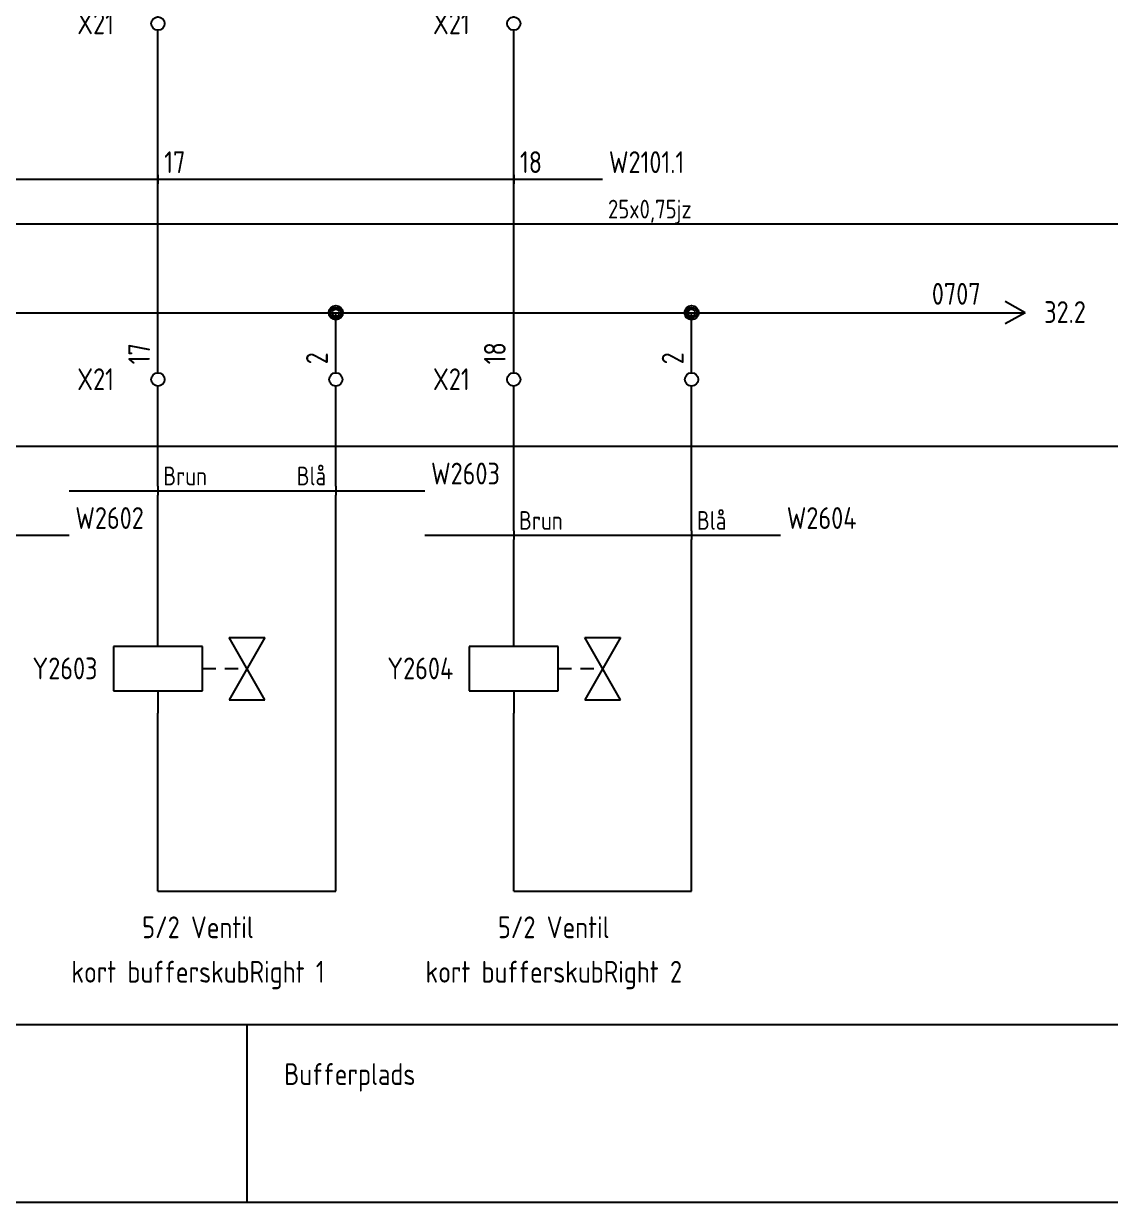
# Model space of a CAD drawing. Extents: x 10 to 410, y 10 to 275.
# Drawn here: x 134.9 to 257.1, y 10 to 142.5 of the extents above; entities that cross this region are included whole.
import ezdxf
from ezdxf.enums import TextEntityAlignment as Align

# ---------------------------------------------------------------- set-up
doc = ezdxf.new("R2010")
doc.units = 0
doc.linetypes.add('CADDY_SOLID', pattern=[0])
doc.layers.get('0').update_dxf_attribs({"linetype": 'CONTINUOUS'})
doc.layers.add('2', color=7, linetype='CONTINUOUS')
doc.styles.add('CADDY_VECTORFONT1P', font='isocp___.ttf', dxfattribs={"width": 0.9})

# ---------------------------------------------------------------- blocks, each defined once
blk = doc.blocks.new('BLK1')
at = {"linetype": 'CADDY_SOLID'}
for p, q in [((10, 30), (410, 30)), ((160, 30), (160, 10)), ((410, 10), (10, 10))]:
    blk.add_line(p, q, dxfattribs=at)
at = {"style": 'CADDY_VECTORFONT1P', "width": 0.9}
blk.add_text('Bufferplads', height=2.45, dxfattribs=at).set_placement((164.2, 23.2))
blk = doc.blocks.new('BLK16')
at = {"linetype": 'CADDY_SOLID'}
for p, q in [((150, 103.25), (150, 105)), ((150, 100), (150, 101.75))]:
    blk.add_line(p, q, dxfattribs=at)
blk.add_circle((150, 102.5), 0.75, dxfattribs=at)
at = {"style": 'CADDY_VECTORFONT1P', "width": 0.9, "flags": 1}
blk.add_attdef('$TAG160410', (152.6, 104.2), '', height=2.45, rotation=90, dxfattribs=at)
at = {"layer": '2', "style": 'CADDY_VECTORFONT1P', "width": 0.9}
blk.add_attdef('$TAG160400', (149.1, 104.2), '', height=2.45, rotation=90, dxfattribs=at)
at = {"layer": '2', "style": 'CADDY_VECTORFONT1P', "width": 0.9, "flags": 1}
for tag, p in [('$TAG140020', (145.05, 108.3)), ('$TAG140050', (145.05, 104.8)), ('$TAG160030', (145.05, 97.8)), ('$TAG160040', (145.05, 92.8))]:
    blk.add_attdef(tag, text='', height=2.45, dxfattribs=at).set_placement(p, align=Align.RIGHT)
at = {"layer": '2', "style": 'CADDY_VECTORFONT1P', "width": 0.9}
blk.add_attdef('$TAG160010', text='', height=2.45, dxfattribs=at).set_placement((145.05, 101.3), align=Align.RIGHT)
blk = doc.blocks.new('BLK17')
at = {"linetype": 'CADDY_SOLID'}
for p, q in [((170, 103.25), (170, 105)), ((170, 100), (170, 101.75))]:
    blk.add_line(p, q, dxfattribs=at)
blk.add_circle((170, 102.5), 0.75, dxfattribs=at)
at = {"style": 'CADDY_VECTORFONT1P', "width": 0.9, "flags": 1}
blk.add_attdef('$TAG160410', (172.6, 104.2), '', height=2.45, rotation=90, dxfattribs=at)
at = {"layer": '2', "style": 'CADDY_VECTORFONT1P', "width": 0.9}
blk.add_attdef('$TAG160400', (169.1, 104.2), '', height=2.45, rotation=90, dxfattribs=at)
at = {"layer": '2', "style": 'CADDY_VECTORFONT1P', "width": 0.9, "flags": 1}
for tag, p in [('$TAG140020', (165.05, 108.3)), ('$TAG140050', (165.05, 104.8)), ('$TAG160010', (165.05, 101.3)), ('$TAG160030', (165.05, 97.8)), ('$TAG160040', (165.05, 92.8))]:
    blk.add_attdef(tag, text='', height=2.45, dxfattribs=at).set_placement(p, align=Align.RIGHT)
blk = doc.blocks.new('BLK18')
at = {"linetype": 'CADDY_SOLID'}
for p, q in [((150, 72.5), (150, 75)), ((158, 73.5), (162, 73.5)), ((162, 73.5), (158, 66.5)), ((162, 66.5), (158, 73.5)), ((155, 72.5), (145, 72.5)), ((145, 72.5), (145, 67.5)), ((155, 67.5), (155, 72.5)), ((155, 70), (156.5, 70)), ((157.5, 70), (159, 70)), ((145, 67.5), (155, 67.5)), ((150, 67.5), (150, 65)), ((158, 66.5), (162, 66.5))]:
    blk.add_line(p, q, dxfattribs=at)
at = {"style": 'CADDY_VECTORFONT1P', "width": 0.9}
blk.add_attdef('$TAG175000_00', (149.1, 73.4), '', height=2.45, rotation=90, dxfattribs=at)
for tag, p in [('$TAG160010', (143.2, 68.8)), ('$TAG160030', (143.2, 65.3)), ('$TAG160040', (143.2, 61.8))]:
    blk.add_attdef(tag, text='', height=2.45, dxfattribs=at).set_placement(p, align=Align.RIGHT)
blk.add_attdef('$TAG175000_01', text='', height=2.45, rotation=90, dxfattribs=at).set_placement((149.1, 65.9), align=Align.RIGHT)
blk = doc.blocks.new('BLK19')
at = {"linetype": 'CADDY_SOLID'}
for p, q in [((170, 103.25), (170, 105)), ((170, 100), (170, 101.75))]:
    blk.add_line(p, q, dxfattribs=at)
blk.add_circle((170, 102.5), 0.75, dxfattribs=at)
at = {"style": 'CADDY_VECTORFONT1P', "width": 0.9, "flags": 1}
blk.add_attdef('$TAG160410', (172.6, 104.2), '', height=2.45, rotation=90, dxfattribs=at)
at = {"layer": '2', "style": 'CADDY_VECTORFONT1P', "width": 0.9}
blk.add_attdef('$TAG160400', (169.1, 104.2), '', height=2.45, rotation=90, dxfattribs=at)
at = {"layer": '2', "style": 'CADDY_VECTORFONT1P', "width": 0.9, "flags": 1}
for tag, p in [('$TAG140020', (165.05, 108.3)), ('$TAG140050', (165.05, 104.8)), ('$TAG160010', (165.05, 101.3)), ('$TAG160030', (165.05, 97.8)), ('$TAG160040', (165.05, 92.8))]:
    blk.add_attdef(tag, text='', height=2.45, dxfattribs=at).set_placement(p, align=Align.RIGHT)
blk = doc.blocks.new('BLK22')
at = {"linetype": 'CADDY_SOLID'}
for p, q in [((150, 143.25), (150, 145)), ((150, 140), (150, 141.75))]:
    blk.add_line(p, q, dxfattribs=at)
blk.add_circle((150, 142.5), 0.75, dxfattribs=at)
at = {"style": 'CADDY_VECTORFONT1P', "width": 0.9, "flags": 1}
blk.add_attdef('$TAG160410', (152.6, 144.2), '', height=2.45, rotation=90, dxfattribs=at)
at = {"layer": '2', "style": 'CADDY_VECTORFONT1P', "width": 0.9}
blk.add_attdef('$TAG160400', (149.1, 144.2), '', height=2.45, rotation=90, dxfattribs=at)
at = {"layer": '2', "style": 'CADDY_VECTORFONT1P', "width": 0.9, "flags": 1}
for tag, p in [('$TAG140020', (145.05, 148.3)), ('$TAG140050', (145.05, 144.8)), ('$TAG160030', (145.05, 137.8)), ('$TAG160040', (145.05, 132.8))]:
    blk.add_attdef(tag, text='', height=2.45, dxfattribs=at).set_placement(p, align=Align.RIGHT)
at = {"layer": '2', "style": 'CADDY_VECTORFONT1P', "width": 0.9}
blk.add_attdef('$TAG160010', text='', height=2.45, dxfattribs=at).set_placement((145.05, 141.3), align=Align.RIGHT)
blk = doc.blocks.new('BLK23')
at = {"linetype": 'CADDY_SOLID'}
for p, q in [((190, 103.25), (190, 105)), ((190, 100), (190, 101.75))]:
    blk.add_line(p, q, dxfattribs=at)
blk.add_circle((190, 102.5), 0.75, dxfattribs=at)
at = {"style": 'CADDY_VECTORFONT1P', "width": 0.9, "flags": 1}
blk.add_attdef('$TAG160410', (192.6, 104.2), '', height=2.45, rotation=90, dxfattribs=at)
at = {"layer": '2', "style": 'CADDY_VECTORFONT1P', "width": 0.9}
blk.add_attdef('$TAG160400', (189.1, 104.2), '', height=2.45, rotation=90, dxfattribs=at)
at = {"layer": '2', "style": 'CADDY_VECTORFONT1P', "width": 0.9, "flags": 1}
for tag, p in [('$TAG140020', (185.05, 108.3)), ('$TAG140050', (185.05, 104.8)), ('$TAG160030', (185.05, 97.8)), ('$TAG160040', (185.05, 92.8))]:
    blk.add_attdef(tag, text='', height=2.45, dxfattribs=at).set_placement(p, align=Align.RIGHT)
at = {"layer": '2', "style": 'CADDY_VECTORFONT1P', "width": 0.9}
blk.add_attdef('$TAG160010', text='', height=2.45, dxfattribs=at).set_placement((185.05, 101.3), align=Align.RIGHT)
blk = doc.blocks.new('BLK24')
at = {"linetype": 'CADDY_SOLID'}
for p, q in [((210, 103.25), (210, 105)), ((210, 100), (210, 101.75))]:
    blk.add_line(p, q, dxfattribs=at)
blk.add_circle((210, 102.5), 0.75, dxfattribs=at)
at = {"style": 'CADDY_VECTORFONT1P', "width": 0.9, "flags": 1}
blk.add_attdef('$TAG160410', (212.6, 104.2), '', height=2.45, rotation=90, dxfattribs=at)
at = {"layer": '2', "style": 'CADDY_VECTORFONT1P', "width": 0.9}
blk.add_attdef('$TAG160400', (209.1, 104.2), '', height=2.45, rotation=90, dxfattribs=at)
at = {"layer": '2', "style": 'CADDY_VECTORFONT1P', "width": 0.9, "flags": 1}
for tag, p in [('$TAG140020', (205.05, 108.3)), ('$TAG140050', (205.05, 104.8)), ('$TAG160010', (205.05, 101.3)), ('$TAG160030', (205.05, 97.8)), ('$TAG160040', (205.05, 92.8))]:
    blk.add_attdef(tag, text='', height=2.45, dxfattribs=at).set_placement(p, align=Align.RIGHT)
blk = doc.blocks.new('BLK25')
at = {"linetype": 'CADDY_SOLID'}
for p, q in [((190, 72.5), (190, 75)), ((198, 73.5), (202, 73.5)), ((202, 73.5), (198, 66.5)), ((202, 66.5), (198, 73.5)), ((195, 72.5), (185, 72.5)), ((185, 72.5), (185, 67.5)), ((195, 67.5), (195, 72.5)), ((195, 70), (196.5, 70)), ((197.5, 70), (199, 70)), ((185, 67.5), (195, 67.5)), ((190, 67.5), (190, 65)), ((198, 66.5), (202, 66.5))]:
    blk.add_line(p, q, dxfattribs=at)
at = {"style": 'CADDY_VECTORFONT1P', "width": 0.9}
blk.add_attdef('$TAG175000_00', (189.1, 73.4), '', height=2.45, rotation=90, dxfattribs=at)
for tag, p in [('$TAG160010', (183.2, 68.8)), ('$TAG160030', (183.2, 65.3)), ('$TAG160040', (183.2, 61.8))]:
    blk.add_attdef(tag, text='', height=2.45, dxfattribs=at).set_placement(p, align=Align.RIGHT)
blk.add_attdef('$TAG175000_01', text='', height=2.45, rotation=90, dxfattribs=at).set_placement((189.1, 65.9), align=Align.RIGHT)
blk = doc.blocks.new('BLK26')
at = {"linetype": 'CADDY_SOLID'}
for p, q in [((210, 103.25), (210, 105)), ((210, 100), (210, 101.75))]:
    blk.add_line(p, q, dxfattribs=at)
blk.add_circle((210, 102.5), 0.75, dxfattribs=at)
at = {"style": 'CADDY_VECTORFONT1P', "width": 0.9, "flags": 1}
blk.add_attdef('$TAG160410', (212.6, 104.2), '', height=2.45, rotation=90, dxfattribs=at)
at = {"layer": '2', "style": 'CADDY_VECTORFONT1P', "width": 0.9}
blk.add_attdef('$TAG160400', (209.1, 104.2), '', height=2.45, rotation=90, dxfattribs=at)
at = {"layer": '2', "style": 'CADDY_VECTORFONT1P', "width": 0.9, "flags": 1}
for tag, p in [('$TAG140020', (205.05, 108.3)), ('$TAG140050', (205.05, 104.8)), ('$TAG160010', (205.05, 101.3)), ('$TAG160030', (205.05, 97.8)), ('$TAG160040', (205.05, 92.8))]:
    blk.add_attdef(tag, text='', height=2.45, dxfattribs=at).set_placement(p, align=Align.RIGHT)
blk = doc.blocks.new('BLK29')
at = {"linetype": 'CADDY_SOLID'}
for p, q in [((190, 143.25), (190, 145)), ((190, 140), (190, 141.75))]:
    blk.add_line(p, q, dxfattribs=at)
blk.add_circle((190, 142.5), 0.75, dxfattribs=at)
at = {"style": 'CADDY_VECTORFONT1P', "width": 0.9, "flags": 1}
blk.add_attdef('$TAG160410', (192.6, 144.2), '', height=2.45, rotation=90, dxfattribs=at)
at = {"layer": '2', "style": 'CADDY_VECTORFONT1P', "width": 0.9}
blk.add_attdef('$TAG160400', (189.1, 144.2), '', height=2.45, rotation=90, dxfattribs=at)
at = {"layer": '2', "style": 'CADDY_VECTORFONT1P', "width": 0.9, "flags": 1}
for tag, p in [('$TAG140020', (185.05, 148.3)), ('$TAG140050', (185.05, 144.8)), ('$TAG160030', (185.05, 137.8)), ('$TAG160040', (185.05, 132.8))]:
    blk.add_attdef(tag, text='', height=2.45, dxfattribs=at).set_placement(p, align=Align.RIGHT)
at = {"layer": '2', "style": 'CADDY_VECTORFONT1P', "width": 0.9}
blk.add_attdef('$TAG160010', text='', height=2.45, dxfattribs=at).set_placement((185.05, 141.3), align=Align.RIGHT)
blk = doc.blocks.new('BLK31')
at = {"linetype": 'CADDY_SOLID'}
for p, q in [((245, 110), (247.5, 110)), ((247.5, 110), (245.25, 111.25)), ((247.5, 110), (245.25, 108.75))]:
    blk.add_line(p, q, dxfattribs=at)
at = {"style": 'CADDY_VECTORFONT1P', "width": 0.9}
blk.add_attdef('$TAG160010', text='', height=2.45, dxfattribs=at).set_placement((242.5, 110.9), align=Align.RIGHT)
blk.add_attdef('$TAG160500', (249.65, 108.85), '', height=2.45, dxfattribs=at)
blk = doc.blocks.new('BLK44')
at = {"linetype": 'CADDY_SOLID'}
blk.add_line((150, 125.5), (150, 124.5), dxfattribs=at)
at = {"style": 'CADDY_VECTORFONT1P', "width": 0.9}
blk.add_attdef('$TAG160210', (150.7, 125.7), '', height=2.45, dxfattribs=at)
at = {"style": 'CADDY_VECTORFONT1P', "width": 0.9, "flags": 1}
for tag, p in [('$TAG160010', (200.7, 125.7)), ('$TAG160220', (150.7, 120.7)), ('$TAG160030', (200.7, 120.7)), ('$TAG160230', (150.7, 115.7)), ('$TAG160200', (200.7, 115.7)), ('$TAG160040', (200.7, 110.7)), ('$TAG160101', (200.7, 105.7))]:
    blk.add_attdef(tag, p, '', height=2.45, dxfattribs=at)
blk = doc.blocks.new('BLK45')
at = {"linetype": 'CADDY_SOLID'}
blk.add_line((150, 125.5), (150, 124.5), dxfattribs=at)
at = {"style": 'CADDY_VECTORFONT1P', "width": 0.9}
blk.add_attdef('$TAG160210', (150.7, 125.7), '', height=2.45, dxfattribs=at)
at = {"style": 'CADDY_VECTORFONT1P', "width": 0.9, "flags": 1}
for tag, p in [('$TAG160010', (200.7, 125.7)), ('$TAG160220', (150.7, 120.7)), ('$TAG160030', (200.7, 120.7)), ('$TAG160230', (150.7, 115.7)), ('$TAG160200', (200.7, 115.7)), ('$TAG160040', (200.7, 110.7)), ('$TAG160101', (200.7, 105.7))]:
    blk.add_attdef(tag, p, '', height=2.45, dxfattribs=at)
blk = doc.blocks.new('BLK46')
at = {"linetype": 'CADDY_SOLID'}
blk.add_line((150, 125.5), (150, 124.5), dxfattribs=at)
at = {"style": 'CADDY_VECTORFONT1P', "width": 0.9}
blk.add_attdef('$TAG160210', (150.7, 125.7), '', height=2.45, dxfattribs=at)
at = {"style": 'CADDY_VECTORFONT1P', "width": 0.9, "flags": 1}
for tag, p in [('$TAG160010', (200.7, 125.7)), ('$TAG160220', (150.7, 120.7)), ('$TAG160030', (200.7, 120.7)), ('$TAG160230', (150.7, 115.7)), ('$TAG160200', (200.7, 115.7)), ('$TAG160040', (200.7, 110.7)), ('$TAG160101', (200.7, 105.7))]:
    blk.add_attdef(tag, p, '', height=2.45, dxfattribs=at)
blk = doc.blocks.new('BLK47')
at = {"linetype": 'CADDY_SOLID'}
blk.add_line((190, 125.5), (190, 124.5), dxfattribs=at)
at = {"style": 'CADDY_VECTORFONT1P', "width": 0.9}
for tag, p in [('$TAG160210', (190.7, 125.7)), ('$TAG160010', (200.7, 125.7))]:
    blk.add_attdef(tag, p, '', height=2.45, dxfattribs=at)
at = {"style": 'CADDY_VECTORFONT1P', "width": 0.9, "flags": 1}
for tag, p in [('$TAG160220', (190.7, 120.7)), ('$TAG160030', (200.7, 120.7)), ('$TAG160230', (190.7, 115.7)), ('$TAG160200', (200.7, 115.7)), ('$TAG160040', (200.7, 110.7)), ('$TAG160101', (200.7, 105.7))]:
    blk.add_attdef(tag, p, '', height=2.45, dxfattribs=at)
blk = doc.blocks.new('BLK48')
at = {"linetype": 'CADDY_SOLID'}
blk.add_line((190, 125.5), (190, 124.5), dxfattribs=at)
at = {"style": 'CADDY_VECTORFONT1P', "width": 0.9}
blk.add_attdef('$TAG160210', (190.7, 125.7), '', height=2.45, dxfattribs=at)
at = {"style": 'CADDY_VECTORFONT1P', "width": 0.9, "flags": 1}
for tag, p in [('$TAG160010', (200.7, 125.7)), ('$TAG160220', (190.7, 120.7)), ('$TAG160030', (200.7, 120.7)), ('$TAG160230', (190.7, 115.7)), ('$TAG160200', (200.7, 115.7)), ('$TAG160040', (200.7, 110.7)), ('$TAG160101', (200.7, 105.7))]:
    blk.add_attdef(tag, p, '', height=2.45, dxfattribs=at)
blk = doc.blocks.new('BLK49')
at = {"linetype": 'CADDY_SOLID'}
blk.add_line((190, 125.5), (190, 124.5), dxfattribs=at)
at = {"style": 'CADDY_VECTORFONT1P', "width": 0.9}
blk.add_attdef('$TAG160210', (190.7, 125.7), '', height=2.45, dxfattribs=at)
at = {"style": 'CADDY_VECTORFONT1P', "width": 0.9, "flags": 1}
for tag, p in [('$TAG160010', (200.7, 125.7)), ('$TAG160220', (190.7, 120.7)), ('$TAG160030', (200.7, 120.7)), ('$TAG160230', (190.7, 115.7)), ('$TAG160200', (200.7, 115.7)), ('$TAG160040', (200.7, 110.7)), ('$TAG160101', (200.7, 105.7))]:
    blk.add_attdef(tag, p, '', height=2.45, dxfattribs=at)
blk = doc.blocks.new('BLK50')
at = {"linetype": 'CADDY_SOLID'}
blk.add_line((190, 125.5), (190, 124.5), dxfattribs=at)
at = {"style": 'CADDY_VECTORFONT1P', "width": 0.9}
blk.add_attdef('$TAG160210', (190.7, 125.7), '', height=2.45, dxfattribs=at)
at = {"style": 'CADDY_VECTORFONT1P', "width": 0.9, "flags": 1}
for tag, p in [('$TAG160010', (200.7, 125.7)), ('$TAG160220', (190.7, 120.7)), ('$TAG160030', (200.7, 120.7)), ('$TAG160230', (190.7, 115.7)), ('$TAG160200', (200.7, 115.7)), ('$TAG160040', (200.7, 110.7)), ('$TAG160101', (200.7, 105.7))]:
    blk.add_attdef(tag, p, '', height=2.45, dxfattribs=at)
blk = doc.blocks.new('BLK51')
at = {"linetype": 'CADDY_SOLID'}
blk.add_line((190, 125.5), (190, 124.5), dxfattribs=at)
at = {"style": 'CADDY_VECTORFONT1P', "width": 0.9}
blk.add_attdef('$TAG160210', (190.7, 125.7), '', height=2.45, dxfattribs=at)
at = {"style": 'CADDY_VECTORFONT1P', "width": 0.9, "flags": 1}
for tag, p in [('$TAG160010', (200.7, 125.7)), ('$TAG160220', (190.7, 120.7)), ('$TAG160030', (200.7, 120.7)), ('$TAG160230', (190.7, 115.7)), ('$TAG160200', (200.7, 115.7)), ('$TAG160040', (200.7, 110.7)), ('$TAG160101', (200.7, 105.7))]:
    blk.add_attdef(tag, p, '', height=2.45, dxfattribs=at)
blk = doc.blocks.new('BLK52')
at = {"linetype": 'CADDY_SOLID'}
blk.add_line((190, 125.5), (190, 124.5), dxfattribs=at)
at = {"style": 'CADDY_VECTORFONT1P', "width": 0.9}
for tag, p in [('$TAG160210', (190.7, 125.7)), ('$TAG160030', (200.7, 120.7)), ('$TAG160200', (200.7, 115.7))]:
    blk.add_attdef(tag, p, '', height=2.45, dxfattribs=at)
at = {"style": 'CADDY_VECTORFONT1P', "width": 0.9, "flags": 1}
for tag, p in [('$TAG160010', (200.7, 125.7)), ('$TAG160220', (190.7, 120.7)), ('$TAG160230', (190.7, 115.7)), ('$TAG160040', (200.7, 110.7)), ('$TAG160101', (200.7, 105.7))]:
    blk.add_attdef(tag, p, '', height=2.45, dxfattribs=at)
blk = doc.blocks.new('BLK56')
at = {"linetype": 'CADDY_SOLID'}
blk.add_line((130, 85.5), (130, 84.5), dxfattribs=at)
at = {"style": 'CADDY_VECTORFONT1P', "width": 0.9, "flags": 1}
for tag, p in [('$TAG160210', (130.7, 85.7)), ('$TAG160220', (130.7, 80.7)), ('$TAG160230', (130.7, 75.7)), ('$TAG160040', (140.7, 70.7)), ('$TAG160101', (140.7, 65.7))]:
    blk.add_attdef(tag, p, '', height=2.45, dxfattribs=at)
at = {"style": 'CADDY_VECTORFONT1P', "width": 0.9}
for tag, p in [('$TAG160010', (140.7, 85.7)), ('$TAG160030', (140.7, 80.7)), ('$TAG160200', (140.7, 75.7))]:
    blk.add_attdef(tag, p, '', height=2.45, dxfattribs=at)
blk = doc.blocks.new('BLK57')
at = {"linetype": 'CADDY_SOLID'}
blk.add_line((150, 90.5), (150, 89.5), dxfattribs=at)
at = {"style": 'CADDY_VECTORFONT1P', "width": 0.9, "flags": 1}
for tag, p in [('$TAG160210', (150.7, 90.7)), ('$TAG160010', (180.7, 90.7)), ('$TAG160220', (150.7, 85.7)), ('$TAG160030', (180.7, 85.7)), ('$TAG160230', (150.7, 80.7)), ('$TAG160200', (180.7, 80.7)), ('$TAG160040', (180.7, 75.7)), ('$TAG160101', (180.7, 70.7))]:
    blk.add_attdef(tag, p, '', height=2.45, dxfattribs=at)
blk = doc.blocks.new('BLK58')
at = {"linetype": 'CADDY_SOLID'}
blk.add_line((170, 90.5), (170, 89.5), dxfattribs=at)
at = {"style": 'CADDY_VECTORFONT1P', "width": 0.9, "flags": 1}
for tag, p in [('$TAG160210', (170.7, 90.7)), ('$TAG160220', (170.7, 85.7)), ('$TAG160230', (170.7, 80.7)), ('$TAG160040', (180.7, 75.7)), ('$TAG160101', (180.7, 70.7))]:
    blk.add_attdef(tag, p, '', height=2.45, dxfattribs=at)
at = {"style": 'CADDY_VECTORFONT1P', "width": 0.9}
for tag, p in [('$TAG160010', (180.7, 90.7)), ('$TAG160030', (180.7, 85.7)), ('$TAG160200', (180.7, 80.7))]:
    blk.add_attdef(tag, p, '', height=2.45, dxfattribs=at)
blk = doc.blocks.new('BLK59')
at = {"linetype": 'CADDY_SOLID'}
blk.add_line((190, 85.5), (190, 84.5), dxfattribs=at)
at = {"style": 'CADDY_VECTORFONT1P', "width": 0.9, "flags": 1}
for tag, p in [('$TAG160210', (190.7, 85.7)), ('$TAG160010', (220.7, 85.7)), ('$TAG160220', (190.7, 80.7)), ('$TAG160030', (220.7, 80.7)), ('$TAG160230', (190.7, 75.7)), ('$TAG160200', (220.7, 75.7)), ('$TAG160040', (220.7, 70.7)), ('$TAG160101', (220.7, 65.7))]:
    blk.add_attdef(tag, p, '', height=2.45, dxfattribs=at)
blk = doc.blocks.new('BLK60')
at = {"linetype": 'CADDY_SOLID'}
blk.add_line((210, 85.5), (210, 84.5), dxfattribs=at)
at = {"style": 'CADDY_VECTORFONT1P', "width": 0.9, "flags": 1}
for tag, p in [('$TAG160210', (210.7, 85.7)), ('$TAG160220', (210.7, 80.7)), ('$TAG160230', (210.7, 75.7)), ('$TAG160040', (220.7, 70.7)), ('$TAG160101', (220.7, 65.7))]:
    blk.add_attdef(tag, p, '', height=2.45, dxfattribs=at)
at = {"style": 'CADDY_VECTORFONT1P', "width": 0.9}
for tag, p in [('$TAG160010', (220.7, 85.7)), ('$TAG160030', (220.7, 80.7)), ('$TAG160200', (220.7, 75.7))]:
    blk.add_attdef(tag, p, '', height=2.45, dxfattribs=at)

msp = doc.modelspace()

# ---------------------------------------------------------------- linework, layer by layer
at = {"linetype": 'CADDY_SOLID'}
for p, q in [((150, 125.5), (150, 140)), ((150, 125.5), (150, 140)), ((150, 125.5), (150, 140)), ((190, 125.5), (190, 140)), ((190, 125.5), (190, 140)), ((190, 125.5), (190, 140)), ((60, 125), (200, 125)), ((150, 125.5), (150, 125.5)), ((150, 125.5), (150, 125.5)), ((150, 125.5), (150, 125.5)), ((150, 125.5), (150, 125.5)), ((150, 125.5), (150, 125.5)), ((150, 125.5), (150, 125.5)), ((150, 124.5), (150, 125.5)), ((150, 125.5), (150, 125.5)), ((150, 125.5), (150, 125.5)), ((150, 124.5), (150, 125.5)), ((150, 125.5), (150, 125.5)), ((150, 125.5), (150, 125.5)), ((150, 124.5), (150, 125.5)), ((150, 125.5), (150, 125.5)), ((150, 125.5), (150, 125.5)), ((190, 125.5), (190, 125.5)), ((190, 125.5), (190, 125.5)), ((190, 125.5), (190, 125.5)), ((190, 125.5), (190, 125.5)), ((190, 125.5), (190, 125.5)), ((190, 125.5), (190, 125.5)), ((190, 124.5), (190, 125.5)), ((190, 125.5), (190, 125.5)), ((190, 125.5), (190, 125.5)), ((190, 125.5), (190, 125.5)), ((190, 125.5), (190, 125.5)), ((190, 125.5), (190, 125.5)), ((190, 124.5), (190, 125.5)), ((190, 125.5), (190, 125.5)), ((190, 125.5), (190, 125.5)), ((190, 125.5), (190, 125.5)), ((190, 125.5), (190, 125.5)), ((190, 125.5), (190, 125.5)), ((190, 124.5), (190, 125.5)), ((190, 125.5), (190, 125.5)), ((190, 125.5), (190, 125.5)), ((190, 125.5), (190, 125.5)), ((190, 125.5), (190, 125.5)), ((190, 125.5), (190, 125.5)), ((190, 124.5), (190, 125.5)), ((190, 124.5), (190, 125.5)), ((190, 124.5), (190, 125.5)), ((150, 124.5), (150, 124.5)), ((150, 124.5), (150, 124.5)), ((150, 105), (150, 124.5)), ((150, 124.5), (150, 124.5)), ((150, 124.5), (150, 124.5)), ((150, 105), (150, 124.5)), ((150, 124.5), (150, 124.5)), ((150, 124.5), (150, 124.5)), ((150, 105), (150, 124.5)), ((150, 124.5), (150, 124.5)), ((150, 124.5), (150, 124.5)), ((150, 105), (150, 124.5)), ((150, 124.5), (150, 124.5)), ((150, 124.5), (150, 124.5)), ((150, 105), (150, 124.5)), ((150, 124.5), (150, 124.5)), ((150, 124.5), (150, 124.5)), ((190, 124.5), (190, 124.5)), ((190, 124.5), (190, 124.5)), ((190, 124.5), (190, 124.5)), ((190, 124.5), (190, 124.5)), ((190, 124.5), (190, 124.5)), ((190, 124.5), (190, 124.5)), ((190, 105), (190, 124.5)), ((190, 124.5), (190, 124.5)), ((190, 124.5), (190, 124.5)), ((190, 124.5), (190, 124.5)), ((190, 124.5), (190, 124.5)), ((190, 124.5), (190, 124.5)), ((190, 105), (190, 124.5)), ((190, 124.5), (190, 124.5)), ((190, 124.5), (190, 124.5)), ((190, 124.5), (190, 124.5)), ((190, 124.5), (190, 124.5)), ((190, 124.5), (190, 124.5)), ((190, 105), (190, 124.5)), ((190, 124.5), (190, 124.5)), ((190, 124.5), (190, 124.5)), ((190, 124.5), (190, 124.5)), ((190, 124.5), (190, 124.5)), ((190, 124.5), (190, 124.5)), ((190, 105), (190, 124.5)), ((190, 124.5), (190, 124.5)), ((190, 124.5), (190, 124.5)), ((190, 124.5), (190, 124.5)), ((190, 124.5), (190, 124.5)), ((190, 124.5), (190, 124.5)), ((190, 105), (190, 124.5)), ((190, 124.5), (190, 124.5)), ((190, 124.5), (190, 124.5)), ((190, 124.5), (190, 124.5)), ((190, 124.5), (190, 124.5)), ((190, 124.5), (190, 124.5)), ((190, 105), (190, 124.5)), ((190, 124.5), (190, 124.5)), ((190, 124.5), (190, 124.5)), ((190, 124.5), (190, 124.5)), ((190, 124.5), (190, 124.5)), ((190, 124.5), (190, 124.5)), ((50, 120), (330, 120)), ((130, 110), (170, 110)), ((170, 105), (170, 110)), ((170, 110), (210, 110)), ((210, 105), (210, 110)), ((210, 110), (245, 110)), ((150, 90.5), (150, 100)), ((170, 90.5), (170, 100)), ((190, 85.5), (190, 100)), ((210, 85.5), (210, 100)), ((50, 95), (330, 95)), ((140, 90), (180, 90)), ((150, 75), (150, 89.5)), ((170, 45), (170, 89.5)), ((100, 85), (140, 85)), ((180, 85), (220, 85)), ((190, 75), (190, 84.5)), ((210, 45), (210, 84.5)), ((150, 64.5), (150, 65)), ((190, 64.5), (190, 65)), ((150, 45), (150, 64.5)), ((150, 45), (150, 64.5)), ((190, 45), (190, 64.5)), ((190, 45), (190, 64.5)), ((150, 45), (170, 45)), ((190, 45), (210, 45))]:
    msp.add_line(p, q, dxfattribs=at)
for centre, radius in [((170, 110), 0.8), ((170, 110), 0.6), ((170, 110), 0.4), ((210, 110), 0.8), ((210, 110), 0.6), ((210, 110), 0.4)]:
    msp.add_circle(centre, radius)

# ---------------------------------------------------------------- block references
for name in ['BLK1', 'BLK45', 'BLK46', 'BLK48', 'BLK49', 'BLK50', 'BLK51', 'BLK52', 'BLK57', 'BLK59']:
    msp.add_blockref(name, (0, 0, 1))
ref = msp.add_blockref('BLK22', (0, 0, 1))
ref.add_attrib('$TAG160010', 'X21', dxfattribs={"layer": '2', "height": 2.45, "style": 'CADDY_VECTORFONT1P', "width": 0.9}).set_placement((145.05, 141.3), align=Align.RIGHT)
ref.add_attrib('$TAG160400', '17', (149.1, 144.2), dxfattribs={"layer": '2', "height": 2.45, "rotation": 90, "style": 'CADDY_VECTORFONT1P', "width": 0.9})
ref = msp.add_blockref('BLK29', (0, 0, 1))
ref.add_attrib('$TAG160010', 'X21', dxfattribs={"layer": '2', "height": 2.45, "style": 'CADDY_VECTORFONT1P', "width": 0.9}).set_placement((185.05, 141.3), align=Align.RIGHT)
ref.add_attrib('$TAG160400', '18', (189.1, 144.2), dxfattribs={"layer": '2', "height": 2.45, "rotation": 90, "style": 'CADDY_VECTORFONT1P', "width": 0.9})
ref = msp.add_blockref('BLK44', (0, 0, 1))
ref.add_attrib('$TAG160210', '17', (150.7, 125.7), dxfattribs={"height": 2.45, "style": 'CADDY_VECTORFONT1P', "width": 0.9})
ref = msp.add_blockref('BLK47', (0, 0, 1))
ref.add_attrib('$TAG160010', 'W2101.1', (200.7, 125.7), dxfattribs={"height": 2.45, "style": 'CADDY_VECTORFONT1P', "width": 0.9})
ref.add_attrib('$TAG160210', '18', (190.7, 125.7), dxfattribs={"height": 2.45, "style": 'CADDY_VECTORFONT1P', "width": 0.9})
ref = msp.add_blockref('BLK31', (0, 0, 1))
ref.add_attrib('$TAG160010', '0707', dxfattribs={"height": 2.45, "style": 'CADDY_VECTORFONT1P', "width": 0.9}).set_placement((242.5, 110.9), align=Align.RIGHT)
ref.add_attrib('$TAG160500', '32.2', (249.65, 108.85), dxfattribs={"height": 2.45, "style": 'CADDY_VECTORFONT1P', "width": 0.9})
ref = msp.add_blockref('BLK16', (0, 0, 1))
ref.add_attrib('$TAG160010', 'X21', dxfattribs={"layer": '2', "height": 2.45, "style": 'CADDY_VECTORFONT1P', "width": 0.9}).set_placement((145.05, 101.3), align=Align.RIGHT)
ref.add_attrib('$TAG160400', '17', (149.1, 104.2), dxfattribs={"layer": '2', "height": 2.45, "rotation": 90, "style": 'CADDY_VECTORFONT1P', "width": 0.9})
ref = msp.add_blockref('BLK23', (0, 0, 1))
ref.add_attrib('$TAG160010', 'X21', dxfattribs={"layer": '2', "height": 2.45, "style": 'CADDY_VECTORFONT1P', "width": 0.9}).set_placement((185.05, 101.3), align=Align.RIGHT)
ref.add_attrib('$TAG160400', '18', (189.1, 104.2), dxfattribs={"layer": '2', "height": 2.45, "rotation": 90, "style": 'CADDY_VECTORFONT1P', "width": 0.9})
ref = msp.add_blockref('BLK17', (0, 0, 1))
ref.add_attrib('$TAG160400', '2', (169.1, 104.2), dxfattribs={"layer": '2', "height": 2.45, "rotation": 90, "style": 'CADDY_VECTORFONT1P', "width": 0.9})
ref = msp.add_blockref('BLK19', (0, 0, 1))
ref.add_attrib('$TAG160400', '2', (169.1, 104.2), dxfattribs={"layer": '2', "height": 2.45, "rotation": 90, "style": 'CADDY_VECTORFONT1P', "width": 0.9})
ref = msp.add_blockref('BLK24', (0, 0, 1))
ref.add_attrib('$TAG160400', '2', (209.1, 104.2), dxfattribs={"layer": '2', "height": 2.45, "rotation": 90, "style": 'CADDY_VECTORFONT1P', "width": 0.9})
ref = msp.add_blockref('BLK26', (0, 0, 1))
ref.add_attrib('$TAG160400', '2', (209.1, 104.2), dxfattribs={"layer": '2', "height": 2.45, "rotation": 90, "style": 'CADDY_VECTORFONT1P', "width": 0.9})
ref = msp.add_blockref('BLK58', (0, 0, 1))
ref.add_attrib('$TAG160010', 'W2603', (180.7, 90.7), dxfattribs={"height": 2.45, "style": 'CADDY_VECTORFONT1P', "width": 0.9})
ref = msp.add_blockref('BLK56', (0, 0, 1))
ref.add_attrib('$TAG160010', 'W2602', (140.7, 85.7), dxfattribs={"height": 2.45, "style": 'CADDY_VECTORFONT1P', "width": 0.9})
ref = msp.add_blockref('BLK60', (0, 0, 1))
ref.add_attrib('$TAG160010', 'W2604', (220.7, 85.7), dxfattribs={"height": 2.45, "style": 'CADDY_VECTORFONT1P', "width": 0.9})
ref = msp.add_blockref('BLK18', (0, 0, 1))
ref.add_attrib('$TAG160010', 'Y2603', dxfattribs={"height": 2.45, "style": 'CADDY_VECTORFONT1P', "width": 0.9}).set_placement((143.2, 68.8), align=Align.RIGHT)
ref = msp.add_blockref('BLK25', (0, 0, 1))
ref.add_attrib('$TAG160010', 'Y2604', dxfattribs={"height": 2.45, "style": 'CADDY_VECTORFONT1P', "width": 0.9}).set_placement((183.2, 68.8), align=Align.RIGHT)

# ---------------------------------------------------------------- texts
at = {"style": 'CADDY_VECTORFONT1P', "width": 0.9}
for s, p in [('25x0,75jz', (200.6, 120.6)), ('Blå', (165.6, 90.6)), ('Brun', (150.6, 90.6)), ('Brun', (190.6, 85.6)), ('Blå', (210.6, 85.6))]:
    msp.add_text(s, height=2.1, dxfattribs=at).set_placement(p)
for s, p in [('5/2 Ventil', (154.5, 39.7)), ('5/2 Ventil', (154.5, 39.7)), ('5/2 Ventil', (194.5, 39.7)), ('5/2 Ventil', (194.5, 39.7)), ('kort bufferskubRight 1', (154.5, 34.7)), ('kort bufferskubRight 2', (194.5, 34.7))]:
    msp.add_text(s, height=2.45, dxfattribs=at).set_placement(p, align=Align.CENTER)

doc.saveas('drawing.dxf')
